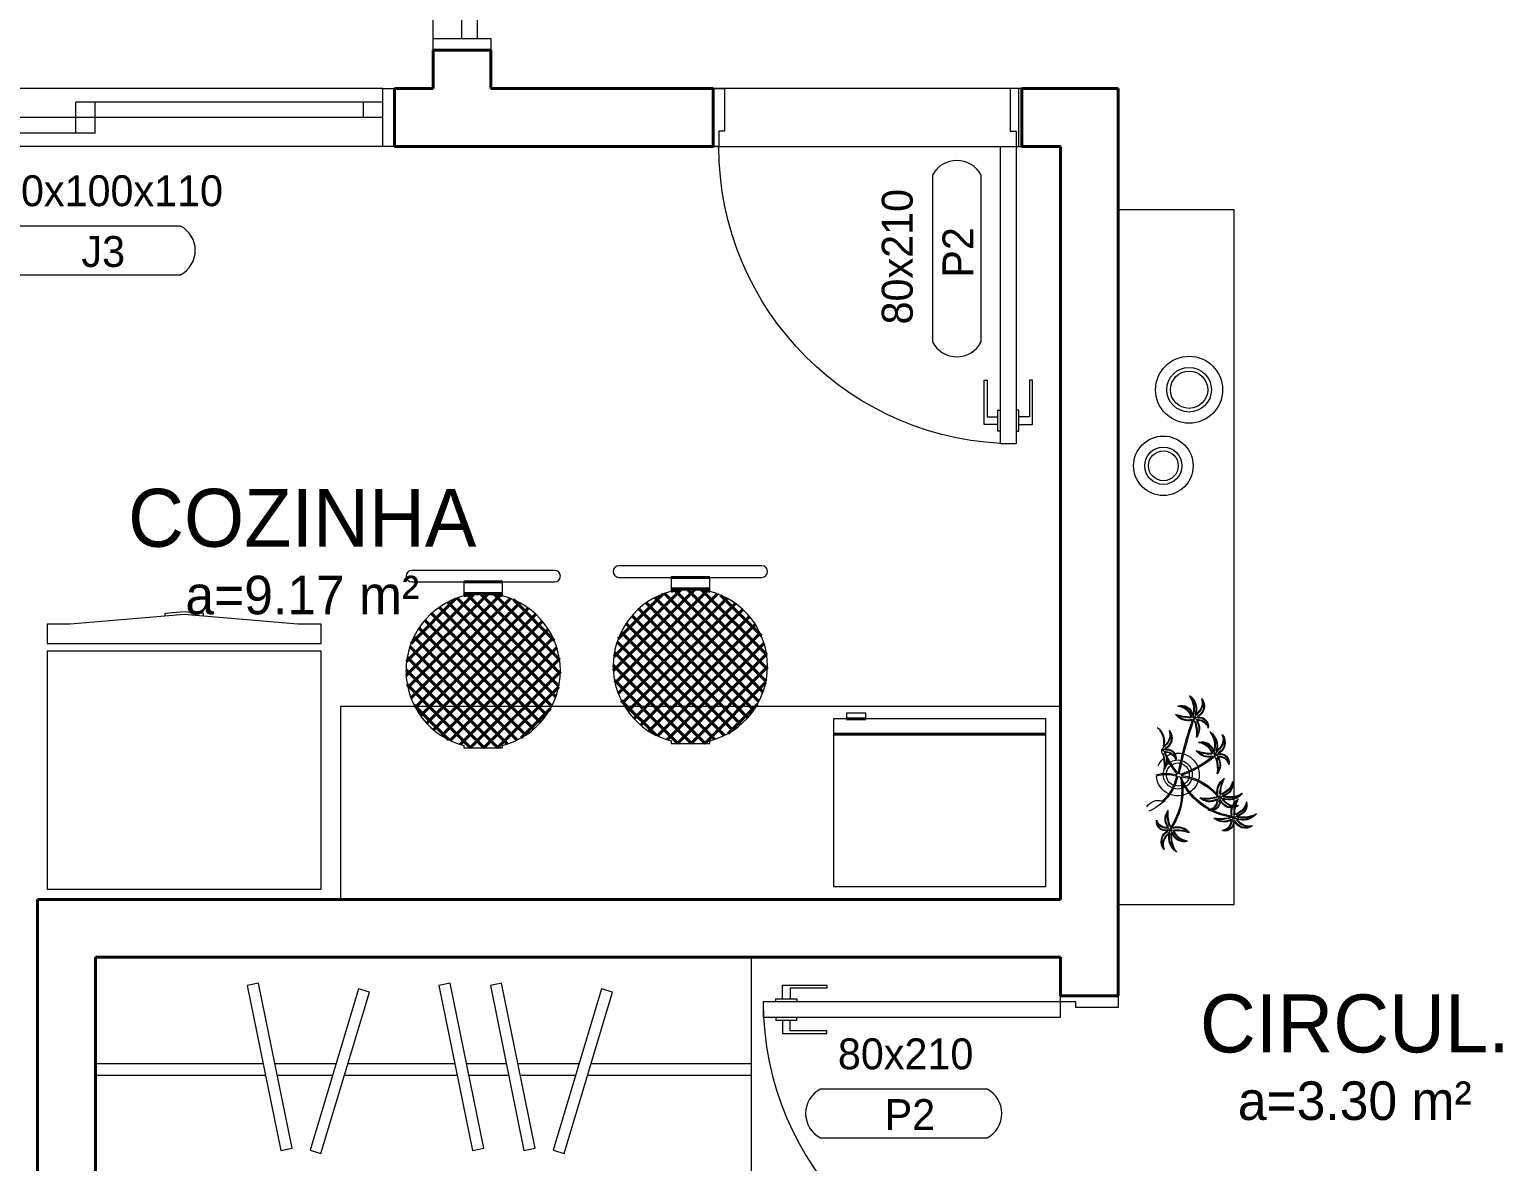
# Model space of a CAD drawing. Header units: millimetres. Extents: x 13204 to 24802, y 21209 to 40694.
# Drawn here: x 22195.5 to 22577.2, y 35858 to 36151.2 of the extents above; entities that cross this region are included whole.
import ezdxf
from ezdxf.enums import TextEntityAlignment as Align

# ---------------------------------------------------------------- set-up
doc = ezdxf.new("R2010")
doc.units = ezdxf.units.MM
for name, color, linetype, lineweight in [('ESPECARQ', 2, 'Continuous', 20), ('Esquadrias', 2, 'Continuous', 20), ('Hachura', 8, 'Continuous', 0), ('Layout', 6, 'Continuous', 15), ('Layout-int', 1, 'Continuous', 40), ('Mobiliario', 6, 'Continuous', 13), ('MOBILIÁRIO', 6, 'Continuous', 13), ('PAREDE', 1, 'Continuous', 40), ('Paredes', 1, 'Continuous', 40), ('PISO', 5, 'Continuous', 5), ('TEXTO', 4, 'Continuous', 5)]:
    doc.layers.add(name, color=color, linetype=linetype, lineweight=lineweight)
doc.styles.add('LANA', font='stylu.ttf')
doc.styles.add('REGUA60', font='cityb___.ttf', dxfattribs={"width": 1.4})

# ---------------------------------------------------------------- blocks, each defined once
blk = doc.blocks.new('*U8', base_point=(47684.74, 3776.54))
at = {"layer": 'Esquadrias'}
for p, q in [((47683.24, 3853.54), (47679.24, 3853.54)), ((47679.24, 3853.54), (47679.24, 3776.54)), ((47683.24, 3776.54), (47683.24, 3853.54)), ((47678.49, 3848.54), (47674.99, 3848.54)), ((47674.99, 3848.54), (47674.99, 3837.04)), ((47679.24, 3850.29), (47678.49, 3850.29)), ((47678.49, 3850.29), (47678.49, 3844.79)), ((47683.24, 3850.29), (47683.99, 3850.29)), ((47683.99, 3850.29), (47683.99, 3844.79)), ((47683.99, 3848.54), (47687.49, 3848.54)), ((47687.49, 3848.54), (47687.49, 3837.04)), ((47675.74, 3837.04), (47675.74, 3846.54)), ((47675.74, 3846.54), (47678.49, 3846.54)), ((47678.49, 3844.79), (47679.24, 3844.79)), ((47683.99, 3844.79), (47683.24, 3844.79)), ((47686.74, 3846.54), (47683.99, 3846.54)), ((47686.74, 3837.04), (47686.74, 3846.54)), ((47674.99, 3837.04), (47675.74, 3837.04)), ((47687.49, 3837.04), (47686.74, 3837.04)), ((47606.24, 3776.54), (47604.74, 3776.54)), ((47606.24, 3772.54), (47606.24, 3776.54)), ((47679.24, 3776.54), (47683.24, 3776.54)), ((47683.24, 3776.54), (47684.74, 3776.54)), ((47683.24, 3772.54), (47683.24, 3776.54)), ((47607.74, 3772.54), (47606.24, 3772.54)), ((47607.74, 3761.54), (47607.74, 3772.54)), ((47681.74, 3761.54), (47681.74, 3772.54)), ((47681.74, 3772.54), (47683.24, 3772.54)), ((47604.74, 3761.54), (47607.74, 3761.54)), ((47684.74, 3761.54), (47681.74, 3761.54))]:
    blk.add_line(p, q, dxfattribs=at)
at = {"layer": 'Esquadrias', "color": 0}
blk.add_arc((47683.24, 3776.54), 77, 90, 180, dxfattribs=at)
blk = doc.blocks.new('*U10', base_point=(47514.74, 3766.54))
at = {"layer": 'Esquadrias'}
for p, q in [((47513.24, 3843.54), (47509.24, 3843.54)), ((47509.24, 3843.54), (47509.24, 3766.54)), ((47513.24, 3766.54), (47513.24, 3843.54)), ((47509.24, 3840.29), (47508.49, 3840.29)), ((47508.49, 3840.29), (47508.49, 3834.79)), ((47513.24, 3840.29), (47513.99, 3840.29)), ((47513.99, 3840.29), (47513.99, 3834.79)), ((47508.49, 3838.54), (47504.99, 3838.54)), ((47504.99, 3838.54), (47504.99, 3827.04)), ((47505.74, 3827.04), (47505.74, 3836.54)), ((47505.74, 3836.54), (47508.49, 3836.54)), ((47513.99, 3838.54), (47517.49, 3838.54)), ((47516.74, 3836.54), (47513.99, 3836.54)), ((47516.74, 3827.04), (47516.74, 3836.54)), ((47517.49, 3838.54), (47517.49, 3827.04)), ((47508.49, 3834.79), (47509.24, 3834.79)), ((47513.99, 3834.79), (47513.24, 3834.79)), ((47504.99, 3827.04), (47505.74, 3827.04)), ((47517.49, 3827.04), (47516.74, 3827.04)), ((47436.24, 3766.54), (47434.74, 3766.54)), ((47436.24, 3762.54), (47436.24, 3766.54)), ((47509.24, 3766.54), (47513.24, 3766.54)), ((47513.24, 3766.54), (47514.74, 3766.54)), ((47513.24, 3762.54), (47513.24, 3766.54)), ((47437.74, 3762.54), (47436.24, 3762.54)), ((47437.74, 3751.54), (47437.74, 3762.54)), ((47511.74, 3751.54), (47511.74, 3762.54)), ((47511.74, 3762.54), (47513.24, 3762.54)), ((47434.74, 3751.54), (47437.74, 3751.54)), ((47514.74, 3751.54), (47511.74, 3751.54))]:
    blk.add_line(p, q, dxfattribs=at)
at = {"layer": 'Esquadrias', "color": 0}
blk.add_arc((47513.24, 3766.54), 77, 90, 180, dxfattribs=at)
blk = doc.blocks.new('*U16', base_point=(47499.74, 3604))
at = {"layer": 'Esquadrias'}
for p, q in [((47342.74, 3604), (47339.74, 3604)), ((47342.74, 3589), (47342.74, 3604)), ((47496.74, 3604), (47499.74, 3604)), ((47496.74, 3589), (47496.74, 3604)), ((47496.74, 3600.5), (47417.24, 3600.5)), ((47417.24, 3592.5), (47417.24, 3600.5)), ((47422.24, 3592.5), (47422.24, 3600.5)), ((47491.74, 3596.5), (47491.74, 3600.5)), ((47496.74, 3596.5), (47342.74, 3596.5)), ((47347.74, 3592.5), (47347.74, 3596.5)), ((47422.24, 3592.5), (47342.74, 3592.5)), ((47339.74, 3589), (47342.74, 3589)), ((47499.74, 3589), (47496.74, 3589))]:
    blk.add_line(p, q, dxfattribs=at)
at = {"layer": 'Esquadrias', "color": 0}
for p, q in [((47496.74, 3604), (47342.74, 3604)), ((47496.74, 3589), (47342.74, 3589))]:
    blk.add_line(p, q, dxfattribs=at)
blk = doc.blocks.new('*U33', base_point=(57769.85, 6796.77))
at = {"layer": 'Esquadrias'}
for p, q in [((57572.85, 6796.77), (57569.85, 6796.77)), ((57572.85, 6781.77), (57572.85, 6796.77)), ((57766.85, 6796.77), (57769.85, 6796.77)), ((57766.85, 6781.77), (57766.85, 6796.77)), ((57766.85, 6793.27), (57667.35, 6793.27)), ((57667.35, 6785.27), (57667.35, 6793.27)), ((57672.35, 6785.27), (57672.35, 6793.27)), ((57761.85, 6789.27), (57761.85, 6793.27)), ((57766.85, 6789.27), (57572.85, 6789.27)), ((57577.85, 6785.27), (57577.85, 6789.27)), ((57672.35, 6785.27), (57572.85, 6785.27)), ((57569.85, 6781.77), (57572.85, 6781.77)), ((57769.85, 6781.77), (57766.85, 6781.77))]:
    blk.add_line(p, q, dxfattribs=at)
at = {"layer": 'Esquadrias', "color": 0}
for p, q in [((57569.85, 6781.77), (57569.85, 6781.77)), ((57769.85, 6781.77), (57569.85, 6781.77)), ((57769.85, 6781.77), (57769.85, 6781.77))]:
    blk.add_line(p, q, dxfattribs=at)
blk = doc.blocks.new('*U37', base_point=(57650.85, 6863.15))
blk = doc.blocks.new('INDESQ2')
at = {"color": 0, "linetype": 'ByBlock'}
for p, q in [((4.318, 2.959), (-4.318, 2.959)), ((-4.318, 0.438), (4.318, 0.438))]:
    blk.add_line(p, q, dxfattribs=at)
at = {"color": 0}
for centre, start, end in [((-3.665, 1.698), 117.36541, 242.63459), ((3.665, 1.698), 297.36541, 62.63459)]:
    blk.add_arc(centre, 1.42, start, end, dxfattribs=at)
at = {"style": 'REGUA60', "width": 1.4, "flags": 9}
blk.add_attdef('LOCAL', text='', height=1.5, dxfattribs=at).set_placement((-0.08, -4.348), align=Align.CENTER)
at = {"layer": 'ESPECARQ', "color": 0, "style": 'REGUA60'}
for tag, width, p in [('COD', 1.1, (-0.08, 0.951)), ('DIM', 1.4, (-0.08, -2.169))]:
    blk.add_attdef(tag, text='', height=1.5, dxfattribs=dict(at, width=width)).set_placement(p, align=Align.CENTER)
blk = doc.blocks.new('*U53', base_point=(58470.56, 6572.97))
blk = doc.blocks.new('Mesa070x070_42')
at = {"layer": 'Layout-int'}
h = blk.add_hatch(dxfattribs=at)
h.set_pattern_fill('_USER,_O', color=0, scale=50, angle=225, double=1, pattern_type=0)
h.set_pattern_definition([(225, (-2e-10, 320), (35.3553, -35.3553), []), (315, (-2e-10, 320), (35.3553, 35.3553), [])])
edge = h.paths.add_edge_path()
edge.add_line((-96.4, 350), (96.4, 350))
edge.add_arc((0, 490), 170, 304.5603, 595.4397)
h = blk.add_hatch(dxfattribs=at)
h.set_pattern_fill('_USER,_O', color=0, scale=50, angle=-45, double=1, pattern_type=0)
h.set_pattern_definition([(315, (-320, -2e-10), (35.3553, 35.3553), []), (45, (-320, -2e-10), (-35.3553, 35.3553), [])])
edge = h.paths.add_edge_path()
edge.add_line((-350, -96.4), (-350, 96.4))
edge.add_arc((-490, 0), 170, 34.5603, 325.4397)
h = blk.add_hatch(dxfattribs=at)
h.set_pattern_fill('_USER,_O', color=0, scale=50, angle=135, double=1, pattern_type=0)
h.set_pattern_definition([(135, (320, 2e-10), (-35.3553, -35.3553), []), (225, (320, 2e-10), (35.3553, -35.3553), [])])
edge = h.paths.add_edge_path()
edge.add_line((350, 96.4), (350, -96.4))
edge.add_arc((490, 0), 170, 214.5603, 505.4397)
h = blk.add_hatch(dxfattribs=at)
h.set_pattern_fill('_USER,_O', color=0, scale=50, angle=45, double=1, pattern_type=0)
h.set_pattern_definition([(45, (2e-10, -320), (-35.3553, 35.3553), []), (135, (2e-10, -320), (-35.3553, -35.3553), [])])
edge = h.paths.add_edge_path()
edge.add_line((96.4, -350), (-96.4, -350))
edge.add_arc((0, -490), 170, 124.5603, 415.4397)
blk.add_lwpolyline([(350, 142.8), (350, 350), (142.8, 350, 0.596067), (39, 686.2), (39, 736.9, -0.15538), (174.6, 668.9), (195.5, 690.4, 0.407031), (-195.5, 690.4), (-174.6, 668.9, -0.15538), (-39, 736.9), (-39, 686.2, 0.596067), (-142.8, 350), (-350, 350), (-350, 142.8, 0.596067), (-686.2, 39), (-736.9, 39, -0.15538), (-668.9, 174.6), (-690.4, 195.5, 0.407031), (-690.4, -195.5), (-668.9, -174.6, -0.145259), (-735.2, -48.7, -0.009897), (-736.9, -39), (-686.2, -39, 0.596067), (-350, -142.8), (-350, -350), (-142.8, -350, 0.596067), (-39, -686.2), (-39, -736.9, -0.15538), (-174.6, -668.9), (-195.5, -690.4, 0.407031), (195.5, -690.4), (174.6, -668.9, -0.145259), (48.7, -735.2, -0.009897), (39, -736.9), (39, -686.2, 0.596067), (142.8, -350), (350, -350), (350, -142.8, 0.596067), (686.2, -39), (736.9, -39, -0.15538), (668.9, -174.6), (690.4, -195.5, 0.407031), (690.4, 195.5), (668.9, 174.6, -0.15538), (736.9, 39), (686.2, 39, 0.596067)], format="xyb", close=True)
at = {"layer": 'Layout-int', "color": 0}
for p, q in [((-142.8, 350), (142.8, 350)), ((-320, 320), (320, 320)), ((-320, 320), (-320, -320)), ((320, 320), (320, -320)), ((-350, 142.8), (-350, -142.8)), ((350, 142.8), (350, -142.8)), ((-320, -320), (320, -320)), ((-142.8, -350), (142.8, -350))]:
    blk.add_line(p, q, dxfattribs=at)
for centre, radius, start, end in [((0, 490), 250, 81.0322, 98.9678), ((0, 490), 200, 81.0322, 101.2359), ((0, 490), 170, 304.5603, 235.4397), ((8.4, 328.4), 328.5, 181.462, 268.538), ((-490, 0), 170, 34.5603, 325.4397), ((490, 0), 170, 214.5603, 145.4397), ((-490, 0), 250, 171.0322, 188.9678), ((490, 0), 200, 348.7641, 11.2359), ((490, 0), 250, 351.0322, 8.9678), ((-490, 0), 200, 171.0322, 191.2359), ((-63.8, -383.8), 389, 9.4322, 80.5678), ((0, -490), 170, 124.5603, 55.4397), ((0, -490), 200, 258.7641, 278.9678), ((0, -490), 250, 261.0322, 278.9678)]:
    blk.add_arc(centre, radius, start, end, dxfattribs=at)
blk = doc.blocks.new('480 Brastemp You_t')
at = {"layer": 'Mobiliario', "color": 0}
for p, q in [((355, 711), (305, 706.8)), ((405, 706.8), (355, 711))]:
    blk.add_line(p, q, dxfattribs=at)
at = {"layer": 'Mobiliario'}
for points in [[(710, 686), (650, 686), (405, 706.8), (405, 713.9), (355, 718.4), (305, 713.9), (305, 706.8), (60, 686), (0, 686), (0, 636), (710, 636)], [(710, 616), (0, 616), (0, 0), (710, 0)]]:
    blk.add_lwpolyline(points, close=True, dxfattribs=at)
blk = doc.blocks.new('Cad-4')
blk.add_lwpolyline([(460, 50), (453.6, 50, 0.774597), (66.4, 50), (30, 50), (30, 185, 1), (0, 185), (0, -185, 1), (30, -185), (30, -50), (66.4, -50, 0.774597), (453.6, -50), (460, -50)], format="xyb", close=True)
at = {"layer": 'Layout-int', "color": 0}
for p, q in [((268.2, 199.8), (60.2, -8.2)), ((230.9, 197.9), (62.1, 29.1)), ((299.8, 196), (64, -39.8)), ((450.8, -59.8), (200.2, 190.8)), ((460, -33.6), (228.8, 197.6)), ((460, 1.7), (261.7, 200)), ((460, 37.1), (301.4, 195.7)), ((327.4, 188.3), (71.7, -67.4)), ((181.8, 184.1), (75.9, 78.2)), ((352, 177.6), (82.4, -92)), ((374.1, 164.3), (95.7, -114.1)), ((413.3, -128.4), (131.6, 153.3)), ((428.3, -108), (152, 168.3)), ((440.9, -85.3), (174.7, 180.9)), ((434.2, 98.2), (358.2, 174.2)), ((376.7, -162.4), (97.6, 116.7)), ((393.8, 148.6), (111.4, -133.8)), ((396.1, -146.5), (113.5, 136.1)), ((411.3, 130.8), (129.2, -151.3)), ((354.9, -176), (84, 94.9)), ((426.6, 110.7), (149.3, -166.6)), ((439.5, 88.2), (171.8, -179.5)), ((30, 50), (30, -50)), ((60, 50), (60, -50)), ((303.4, -195.2), (64.8, 43.4)), ((330.6, -187.1), (72.9, 70.6)), ((449.8, 63.2), (196.8, -189.8)), ((272.4, -199.6), (60.4, 12.4)), ((460, 38), (225, -196.9)), ((460, 2.7), (257.3, -200)), ((236, -198.6), (61.4, -24)), ((460, -32.7), (295.9, -196.7)), ((189.1, -187), (73, -70.9)), ((439.2, -88.8), (348.8, -179.2))]:
    blk.add_line(p, q, dxfattribs=at)
blk.add_arc((260, 0), 200, 165.5225, 194.4775, dxfattribs=at)
blk = doc.blocks.new('27l Sensor Crisp_t')
blk.add_lwpolyline([(550, 435), (83.9, 435), (83.9, 449), (33.9, 449), (33.9, 435), (0, 435), (0, 0), (550, 0)], close=True)
at = {"layer": 'Layout-int', "color": 0, "extrusion": (4.07876e-32, 2.22045e-16, -1)}
for p, q in [((83.9, 435), (33.9, 435)), ((550, 395), (0, 395))]:
    blk.add_line(p, q, dxfattribs=at)

msp = doc.modelspace()

# ---------------------------------------------------------------- linework, layer by layer
at = {"layer": 'Hachura'}
for points in [[(22496.76, 35972.27), (22496.51, 35971.47)], [(22492.66, 35956.46), (22493.1, 35957.75), (22493.56, 35957.65), (22493.75, 35957.2), (22493.79, 35957.02)], [(22493.46, 35958.43), (22493.47, 35958.49)]]:
    msp.add_lwpolyline(points, dxfattribs=at)
for centre, major_axis, start_param, end_param in [((22495.97, 36057.88), (6.14, -6.14), 3.926991, 10.210176), ((22495.97, 36057.88), (4.09, -4.09), 3.926991, 10.210176), ((22495.97, 36057.88), (3.41, -3.41), 3.926991, 10.210176), ((22489.29, 36038.19), (5.45, -5.45), 3.926991, 10.210176), ((22489.29, 36038.19), (-3.41, -3.41), 5.497787, 11.780972), ((22489.29, 36038.19), (-2.73, -2.73), 5.497787, 11.780972)]:
    msp.add_ellipse(centre, major_axis=major_axis, ratio=1, start_param=start_param, end_param=end_param, dxfattribs=at)
at = {"layer": 'Hachura', "extrusion": (0, 0, -1)}
for centre, major_axis, start_param, end_param in [((22490.72, 35975.08), (4.52, -4.52), -1.375763, -0.560191), ((22493.41, 35975.06), (3.18, 3.18), 6.133735, 7.372107), ((22493.93, 35973.06), (2.18, -2.18), 3.642828, 5.30323), ((22492.55, 35971.89), (2.9, -2.9), 4.05485, 5.194481), ((22493.93, 35973.06), (2.05, 2.05), 5.487086, 6.874026), ((22492.55, 35971.89), (3.03, 3.03), 5.818743, 6.765277), ((22490.72, 35975.08), (4.65, 4.65), 0.346712, 1.010606), ((22493.41, 35975.06), (3.05, -3.05), -1.495522, -0.481875), ((22496.73, 35975.94), (2.12, 2.12), 0.409439, 1.924815), ((22496.73, 35975.94), (2.25, -2.25), -1.462505, 0.354019), ((22495.93, 35976.79), (2.41, 2.41), 0.454005, 1.602293), ((22495.93, 35976.79), (2.54, 2.54), 0.717105, 1.602008), ((22492.49, 35973.77), (0.0217, 0.0217), 3.275583, 5.862432), ((22495.72, 35976.23), (2.89, 2.89), 2.099159, 3.275583), ((22496.21, 35983.49), (7.34, 7.34), 2.331227, 2.72084), ((22496.21, 35983.49), (7.47, -7.47), 0.760431, 1.093752), ((22495.72, 35976.23), (2.76, 2.76), 2.099159, 3.127051), ((22601.88, 35937.29), (78.33, -78.33), 2.596128, 2.669794), ((22597.96, 35937.98), (75.29, 75.29), 4.169398, 4.259225), ((22497.66, 35976.24), (2.37, 2.37), 2.506163, 2.722592), ((22496.15, 35973.47), (0.949, -0.949), -0.191958, 0.319741), ((22502.88, 35976.42), (4.62, -4.62), 1.814754, 1.919351), ((22497.33, 35972.88), (0.124, 0.124), 5.497787, 11.780972), ((22498.43, 35972.49), (0.814, -0.814), 1.923818, 2.549164), ((22597.96, 35937.98), (75.29, 75.29), 4.259225, 4.259282), ((22488.46, 35969.02), (6.65, 6.65), 0.462952, 0.904478), ((22456.36, 35990.34), (31.51, -31.51), -0.40322, -0.386631), ((22498.14, 35970.85), (1.56, -1.56), 3.630226, 3.890882), ((22496.7, 35971.6), (1.04, 1.04), 6.07138, 6.586164), ((22488.46, 35969.02), (6.78, -6.78), -1.107844, -0.728577), ((22504.41, 35967.9), (6.28, 6.28), 4.64137, 4.732995), ((22504.41, 35967.9), (6.15, -6.15), 3.070574, 3.162085), ((22495, 35970.18), (2.59, -2.59), -1.395179, -0.107053), ((22495, 35970.18), (2.46, 2.46), 0.175617, 1.296974), ((22498.17, 35969.49), (2.11, -2.11), 3.868275, 4.981168), ((22498.17, 35969.49), (1.98, -1.98), 3.868275, 5.218119), ((22498.57, 35970.71), (1.69, 1.69), 5.281349, 7.258195), ((22498.57, 35970.71), (1.56, 1.56), 5.281349, 6.955825), ((22485.05, 35966.78), (3.18, -3.18), 4.562939, 5.80131), ((22485.05, 35966.78), (3.05, 3.05), 0.075274, 1.088921), ((22488.37, 35967.65), (2.12, -2.12), -1.161357, 0.354019), ((22488.37, 35967.65), (2.25, -2.25), -1.462505, 0.354019), ((22487.57, 35968.51), (2.41, -2.41), -1.116791, 0.031496), ((22487.57, 35968.51), (2.54, 2.54), 0.717105, 1.602008), ((22490.82, 35969.63), (0.0217, 0.0217), 3.595598, 6.391477), ((22497.83, 35967.9), (0.0217, 0.0217), 1.463743, 4.04607), ((22500.89, 35970.27), (0.0217, -0.0217), -0.595787, 2.076526), ((22501.48, 35969.21), (0.0217, 0.0217), 3.336626, 6.133735), ((22496.14, 35965.63), (4.52, -4.52), -1.375763, -0.560191), ((22498.83, 35965.61), (3.18, -3.18), 4.562939, 5.80131), ((22496.14, 35965.63), (4.65, -4.65), -1.224085, -0.560191), ((22498.83, 35965.61), (3.05, 3.05), 0.075274, 1.088921), ((22502.15, 35966.49), (2.12, -2.12), -1.161357, 0.354019), ((22502.15, 35966.49), (2.25, -2.25), -1.462505, 0.354019), ((22501.35, 35967.34), (2.41, -2.41), -1.116791, 0.031496), ((22501.35, 35967.34), (2.54, -2.54), -0.853691, 0.031212), ((22504.6, 35968.46), (0.0217, -0.0217), 2.024801, 4.82068), ((22488.97, 35964.6), (0.124, 0.124), 5.497787, 11.780972), ((22490.09, 35964.26), (0.847, 0.847), 3.459686, 4.076948), ((22480.1, 35960.74), (6.65, -6.65), -1.107844, -0.959701), ((22448, 35982.05), (31.51, -31.51), -0.40322, -0.386631), ((22489.78, 35962.56), (1.56, -1.56), 3.630226, 3.890882), ((22488.34, 35963.31), (1.04, -1.04), 4.500583, 5.015367), ((22480.1, 35960.74), (6.78, -6.78), -1.107844, -0.728577), ((22496.05, 35959.61), (6.28, -6.28), 3.070574, 3.162198), ((22496.05, 35959.61), (6.15, 6.15), 4.64137, 4.732881), ((22486.64, 35961.9), (2.59, -2.59), -1.395179, -0.107053), ((22486.64, 35961.9), (2.46, -2.46), -1.395179, -0.273822), ((22489.81, 35961.2), (2.11, 2.11), 5.439071, 6.551964), ((22489.81, 35961.2), (1.98, -1.98), 3.868275, 3.897881), ((22490.21, 35962.43), (1.69, -1.69), 3.710552, 4.934244), ((22489.81, 35961.2), (1.98, 1.98), 5.468678, 6.097863), ((22513.92, 35975.08), (18.82, 18.82), 3.455249, 3.497335), ((22490.21, 35962.43), (1.56, -1.56), 3.710552, 5.385029), ((22493.03, 35958.22), (3.92, 3.92), 4.963631, 5.195741), ((22489.81, 35961.2), (1.98, 1.98), 6.097863, 6.788915), ((22493.03, 35958.22), (3.92, -3.92), 3.780973, 4.154153), ((22490.21, 35962.43), (1.69, 1.69), 0.221855, 0.975009), ((22601.88, 35937.29), (78.33, -78.33), 2.548333, 2.596128), ((22597.96, 35937.98), (75.29, 75.29), 4.120854, 4.169398), ((22493.03, 35958.22), (3.92, 3.92), 5.782049, 6.69624), ((22497.91, 35964.32), (0.0217, -0.0217), 1.704786, 4.291636), ((22501.14, 35966.77), (2.89, -2.89), 0.581764, 1.704786), ((22501.62, 35974.04), (7.34, 7.34), 2.331227, 2.72084), ((22501.62, 35974.04), (7.47, -7.47), 0.760431, 1.093752), ((22501.14, 35966.77), (2.76, -2.76), 0.528362, 1.556255), ((22498.5, 35966.54), (0.0217, 0.0217), 2.484053, 5.213625), ((22499.35, 35963.61), (2.18, 2.18), 5.213625, 6.874026), ((22497.97, 35962.44), (2.9, 2.9), 5.625646, 6.765277), ((22499.35, 35963.61), (2.05, 2.05), 5.487086, 6.874026), ((22497.97, 35962.44), (3.03, -3.03), 4.247947, 5.194481), ((22503.08, 35966.79), (2.37, 2.37), 2.506163, 2.722592), ((22501.57, 35964.02), (0.949, 0.949), 1.378839, 1.890537), ((22508.3, 35966.97), (4.62, 4.62), 3.38555, 3.490147), ((22502.75, 35963.43), (0.124, 0.124), 5.497787, 11.780972), ((22503.85, 35963.02), (0.809, 0.809), 3.899598, 4.141096), ((22461.78, 35980.88), (31.51, -31.51), -0.40322, -0.386631), ((22503.56, 35961.39), (1.56, -1.56), 3.630226, 3.890882), ((22502.12, 35962.15), (1.04, -1.04), 4.500583, 5.015367), ((22509.83, 35958.45), (6.28, 6.28), 4.64137, 4.732995), ((22509.83, 35958.45), (6.15, 6.15), 4.64137, 4.732881), ((22503.59, 35960.04), (2.11, -2.11), 3.868275, 4.981168), ((22503.99, 35961.26), (1.69, 1.69), 5.281349, 7.258195), ((22503.99, 35961.26), (1.56, -1.56), 3.710552, 5.385029), ((22493.03, 35958.22), (3.92, 3.92), 4.33831, 4.773164), ((22493.03, 35958.22), (2.66, 2.66), 3.998615, 4.329645), ((22480.1, 35960.74), (6.65, -6.65), -0.959701, -0.666319), ((22489.47, 35959.62), (0.0217, -0.0217), -0.107053, 2.475274), ((22493.03, 35958.22), (2.66, -2.66), 2.997049, 3.297399), ((22493.03, 35958.22), (2.11, -2.11), 2.457211, 3.277516), ((22513.92, 35975.08), (18.82, 18.82), 3.251774, 3.455249), ((22513.92, 35975.08), (19.04, 19.04), 3.270016, 3.427241), ((22493.03, 35958.22), (2.66, 2.66), 4.949935, 5.722705), ((22493.03, 35958.22), (2.11, -2.11), 3.380496, 4.153084), ((22492.52, 35961.98), (0.0217, -0.0217), -0.595787, 2.076526), ((22485.22, 35983.58), (18.88, -18.88), 0.278075, 0.456907), ((22485.22, 35983.58), (19.1, 19.1), 1.850744, 2.028796), ((22493.03, 35958.22), (2.11, 2.11), 5.828188, 6.770925), ((22493.03, 35958.22), (2.66, 2.66), 5.805723, 6.744344), ((22485.22, 35983.58), (18.88, -18.88), 0.10772, 0.278075), ((22485.22, 35983.58), (19.1, 19.1), 1.652262, 1.850744), ((22493.03, 35958.22), (3.92, 3.92), 0.469286, 1.055989), ((22501.14, 35966.77), (2.89, 2.89), 2.099159, 2.152561), ((22503.85, 35963.02), (0.809, -0.809), 1.938551, 2.328801), ((22493.88, 35959.57), (6.65, 6.65), 0.462952, 0.904478), ((22493.88, 35959.57), (6.78, -6.78), -1.107844, -0.728577), ((22500.42, 35960.73), (2.59, 2.59), 0.175617, 1.463743), ((22500.42, 35960.73), (2.46, 2.46), 0.175617, 1.296974), ((22503.59, 35960.04), (1.98, -1.98), 3.868275, 5.218119), ((22506.3, 35960.82), (0.0217, 0.0217), 0.975009, 3.647322), ((22490.07, 35948.68), (6.96, -6.96), 3.662519, 4.20415), ((22490.07, 35948.68), (6.74, -6.74), 3.655014, 4.208262), ((22493.03, 35958.22), (3.92, -3.92), 1.225921, 2.291773), ((22493.03, 35958.22), (2.66, 2.66), 2.745276, 3.916456), ((22493.03, 35958.22), (2.11, 2.11), 2.730634, 3.924941), ((22480.6, 35960.42), (8.76, 8.76), 0.995104, 1.406682), ((22480.6, 35960.42), (8.97, 8.97), 1.10251, 1.401545), ((22489.85, 35957.49), (2.11, -2.11), -1.180355, -1.006184), ((22493.71, 35958.56), (0.203, 0.203), 1.923128, 3.467615), ((22476.68, 35954.07), (12.28, -12.28), -0.955656, -0.709803), ((22476.68, 35954.07), (12.49, -12.49), -1.009356, -1.006437), ((22492.45, 35943.76), (10.09, 10.09), 5.600475, 5.925425), ((22476.68, 35954.07), (12.49, -12.49), -0.988122, -0.714764), ((22492.45, 35943.76), (9.87, 9.87), 5.607648, 5.928283), ((22509.24, 35963.94), (11.76, -11.76), 1.689158, 1.929324), ((22509.24, 35963.94), (11.98, -11.98), 1.690864, 1.872912), ((22493.03, 35958.22), (2.11, 2.11), 1.848783, 1.922562), ((22493.03, 35958.22), (2.11, -2.11), -0.469419, 0.174949), ((22493.03, 35958.22), (2.66, 2.66), 1.092965, 1.760971), ((22493.03, 35958.22), (2.11, 2.11), 0.592085, 0.998429), ((22493.03, 35958.22), (3.92, 3.92), 1.111959, 1.755056), ((22493.03, 35958.22), (2.66, -2.66), -1.026988, -0.559523), ((22492.45, 35943.76), (9.87, -9.87), 4.357487, 4.828331), ((22492.45, 35943.76), (10.09, 10.09), 5.925425, 6.354604), ((22507.27, 35953.75), (2.89, 2.89), 3.766773, 4.907442), ((22507.27, 35953.75), (2.76, 2.76), 3.731017, 4.75891), ((22503.25, 35958.45), (0.0217, 0.0217), 1.463743, 4.04607), ((22514.49, 35952.82), (7.47, -7.47), 2.39229, 2.725611), ((22514.49, 35952.82), (7.34, 7.34), 3.963086, 4.352699), ((22503.14, 35957.18), (2.9, 2.9), 0.97432, 2.113951), ((22503.14, 35957.18), (3.03, -3.03), -0.40338, 0.543154), ((22504.22, 35955.72), (2.05, -2.05), -0.735037, 0.651903), ((22504.22, 35955.72), (2.18, -2.18), -1.008498, 0.651903), ((22505.01, 35957.12), (0.0217, -0.0217), 3.336645, 5.923495), ((22507.2, 35956.4), (0.0217, -0.0217), 2.545116, 5.274687), ((22488.1, 35947.87), (2.59, 2.59), 4.505343, 5.770456), ((22480.6, 35960.42), (8.97, -8.97), -0.169251, 0.388744), ((22480.6, 35960.42), (8.76, 8.76), 1.406682, 1.601605), ((22493.03, 35958.22), (3.92, -3.92), 0.611848, 1.169222), ((22476.68, 35954.07), (12.28, 12.28), 0.860993, 1.366563), ((22476.65, 35954.06), (12.51, -12.51), -0.715713, -0.195287), ((22493.03, 35958.22), (2.66, 2.66), 2.087843, 2.662973), ((22493.03, 35958.22), (2.11, 2.11), 2.030353, 2.627283), ((22493.03, 35958.22), (3.92, -3.92), 0.239994, 0.554179), ((22493.03, 35958.22), (2.66, -2.66), 0.271814, 0.432131), ((22509.24, 35963.94), (11.98, -11.98), 1.28043, 1.690864), ((22509.24, 35963.94), (11.76, -11.76), 1.264249, 1.689158), ((22498.84, 35952.15), (0.0217, 0.0217), 3.095602, 5.677929), ((22501.28, 35954.83), (2.59, 2.59), 1.807476, 3.095602), ((22500.53, 35961.43), (6.65, 6.65), 2.094811, 2.536336), ((22500.53, 35961.43), (6.78, 6.78), 2.094811, 2.474078), ((22501.28, 35954.83), (2.46, -2.46), 0.23668, 1.358037), ((22500.4, 35951.72), (1.98, -1.98), -0.783051, 0.351892), ((22500.4, 35951.72), (2.11, -2.11), -0.783051, 0.329842), ((22501.59, 35951.24), (1.69, 1.69), 0.630022, 2.136762), ((22503.35, 35951.28), (0.809, 0.809), 5.141207, 5.538537), ((22502.59, 35953.05), (1.04, -1.04), -0.150743, 0.364041), ((22507.27, 35953.75), (2.89, 2.89), 3.731017, 3.766773), ((22504.5, 35953.48), (0.949, 0.949), 3.010697, 3.522396), ((22503.35, 35951.28), (0.809, 0.809), 5.538537, 5.772954), ((22503.84, 35952.34), (0.124, 0.124), 5.497787, 11.780972), ((22507.17, 35951.81), (2.37, 2.37), 4.138022, 4.354451), ((22501.75, 35951.66), (1.56, -1.56), -1.0211, -0.760444), ((22506.92, 35952.76), (2.25, -2.25), 0.765981, 1.985878), ((22523.76, 35992.18), (31.51, 31.51), 2.799436, 2.816024), ((22507.03, 35946.59), (4.62, -4.62), 3.446613, 3.55121), ((22506.92, 35952.76), (2.12, -2.12), 0.745947, 1.985878), ((22498.43, 35945.58), (6.15, 6.15), 6.273229, 6.36474), ((22506.44, 35958.8), (4.65, -4.65), 0.407774, 1.071668), ((22506.44, 35958.8), (4.52, 4.52), 1.826892, 2.642464), ((22506.25, 35956.13), (3.18, -3.18), -0.088388, 1.149984), ((22498.43, 35945.58), (6.28, 6.28), 6.273229, 6.364853), ((22506.25, 35956.13), (3.05, 3.05), 1.707133, 2.72078), ((22510.92, 35948.48), (2.89, -2.89), 2.776843, 3.336645), ((22518.14, 35947.55), (7.34, 7.34), 4.175113, 4.352699), ((22508.66, 35951.85), (0.0217, -0.0217), 3.336645, 5.923495), ((22509.68, 35953.26), (0.0217, 0.0217), 4.968485, 7.765594), ((22491.61, 35942.23), (6.65, -6.65), 3.636314, 3.663407), ((22488.1, 35947.87), (2.59, 2.59), 5.770456, 5.793469), ((22489.16, 35951.34), (0.0217, -0.0217), 4.222673, 6.805), ((22493.41, 35946.69), (2.59, 2.59), 3.278631, 4.566758), ((22493.41, 35946.69), (2.46, 2.46), 3.278631, 4.399989), ((22499.9, 35948.1), (6.78, 6.78), 3.565966, 3.945234), ((22499.9, 35948.1), (6.65, -6.65), 1.99517, 2.436696), ((22490.5, 35948.86), (0.0217, 0.0217), 4.566758, 7.149084), ((22501.01, 35948.96), (0.0217, 0.0217), 2.606868, 5.279181), ((22500.4, 35951.72), (1.98, 1.98), 2.069528, 2.137588), ((22501.59, 35951.24), (1.69, -1.69), 0.811351, 1.036072), ((22500.4, 35951.72), (1.98, -1.98), 0.351892, 0.498731), ((22501.59, 35951.24), (1.69, 1.69), 2.136762, 2.382147), ((22509.24, 35963.94), (11.98, -11.98), 0.919389, 1.257432), ((22501.59, 35951.24), (1.56, -1.56), -0.940774, 0.733702), ((22509.24, 35963.94), (11.76, 11.76), 2.488453, 2.798633), ((22507.82, 35953.5), (2.54, -2.54), 0.983364, 1.663071), ((22507.82, 35953.5), (2.41, 2.41), 2.54321, 3.234152), ((22510.92, 35948.48), (2.89, -2.89), 2.160221, 2.627076), ((22510.92, 35948.48), (2.76, -2.76), 2.160221, 3.188113), ((22510.92, 35948.48), (2.89, 2.89), 4.197873, 4.34764), ((22510.82, 35946.54), (2.37, 2.37), 4.138022, 4.354451), ((22518.14, 35947.55), (7.47, 7.47), 3.963086, 4.296407), ((22506.79, 35951.91), (2.9, 2.9), 0.97432, 2.113951), ((22518.14, 35947.55), (7.34, 7.34), 3.963086, 4.141777), ((22506.79, 35951.91), (3.03, 3.03), 1.167417, 2.113951), ((22506.92, 35952.76), (2.25, -2.25), 0.169354, 0.438932), ((22518.14, 35947.55), (7.34, -7.34), 2.57098, 2.604317), ((22507.82, 35953.5), (2.41, 2.41), 2.085864, 2.280613), ((22507.87, 35950.46), (2.05, 2.05), 0.835759, 2.222699), ((22507.87, 35950.46), (2.18, 2.18), 0.562298, 2.222699), ((22510.08, 35953.54), (4.52, -4.52), 0.256096, 1.071668), ((22509.9, 35950.86), (3.18, -3.18), -0.088388, 1.149984), ((22508.74, 35950.19), (0.0217, 0.0217), 5.227457, 8.023335), ((22510.85, 35951.13), (0.0217, 0.0217), 4.115912, 6.845483), ((22513.33, 35947.99), (0.0217, 0.0217), 4.968485, 7.765594), ((22489.86, 35946.02), (1.69, 1.69), 2.101178, 4.078023), ((22490.22, 35947.26), (1.98, 1.98), 2.2589, 3.608744), ((22489.86, 35946.02), (1.56, 1.56), 2.101178, 3.775654), ((22490.22, 35947.26), (2.11, -2.11), 0.688104, 1.800997), ((22491.77, 35945.21), (1.04, -1.04), 1.320412, 1.835196), ((22491.19, 35943.9), (0.124, 0.124), 5.497787, 11.780972), ((22490.08, 35944.27), (0.809, -0.809), -1.24162, -1.021479), ((22490.08, 35944.27), (0.809, 0.809), 0.549318, 0.960925), ((22492.39, 35943.36), (0.949, -0.949), 2.911057, 3.048221), ((22492.39, 35943.36), (0.949, 0.949), 4.619017, 4.993551), ((22492.93, 35940.62), (2.89, -2.89), 3.631376, 4.807801), ((22492.93, 35940.62), (2.76, 2.76), 5.202173, 6.230065), ((22502.48, 35946.88), (0.0217, 0.0217), 3.095602, 5.677929), ((22504.93, 35949.57), (2.59, -2.59), 0.23668, 1.524806), ((22504.17, 35956.16), (6.65, 6.65), 2.094811, 2.536336), ((22504.17, 35956.16), (6.78, -6.78), 0.524015, 0.903282), ((22504.93, 35949.57), (2.46, -2.46), 0.23668, 1.358037), ((22504.05, 35946.45), (1.98, -1.98), -0.783051, 0.566792), ((22505.24, 35945.97), (1.69, -1.69), -0.940774, 1.036072), ((22504.05, 35946.45), (2.11, -2.11), -0.783051, 0.329842), ((22505.24, 35945.97), (1.56, -1.56), -0.940774, 0.733702), ((22507, 35946.01), (0.809, -0.809), 3.57041, 3.899442), ((22506.24, 35947.78), (1.04, -1.04), -0.150743, 0.364041), ((22508.15, 35948.22), (0.949, 0.949), 3.322082, 3.522396), ((22507, 35946.01), (0.809, -0.809), 3.899442, 4.202158), ((22508.15, 35948.22), (0.949, -0.949), 1.439901, 1.751285), ((22507.49, 35947.08), (0.124, 0.124), 5.497787, 11.780972), ((22505.4, 35946.4), (1.56, -1.56), -1.0211, -0.760444), ((22510.57, 35947.49), (2.25, 2.25), 1.74015, 3.556674), ((22527.41, 35986.91), (31.51, 31.51), 2.799436, 2.816024), ((22510.68, 35941.32), (4.62, -4.62), 3.446613, 3.55121), ((22510.57, 35947.49), (2.12, -2.12), 0.470502, 1.985878), ((22502.08, 35940.31), (6.15, -6.15), 4.702433, 4.793944), ((22510.08, 35953.54), (4.65, 4.65), 1.978571, 2.642464), ((22502.08, 35940.31), (6.28, -6.28), 4.702433, 4.794057), ((22509.9, 35950.86), (3.05, 3.05), 1.707133, 2.72078), ((22511.47, 35948.24), (2.54, 2.54), 2.348964, 3.233867), ((22511.47, 35948.24), (2.41, 2.41), 2.085864, 3.234152), ((22512.39, 35944.92), (0.0217, -0.0217), 3.65666, 6.452539), ((22491.91, 35940.87), (2.12, -2.12), 1.941657, 3.457033), ((22491.91, 35940.87), (2.25, -2.25), 1.640509, 3.457033), ((22492.74, 35940.05), (2.54, -2.54), 2.249323, 3.134226), ((22492.74, 35940.05), (2.41, -2.41), 1.986223, 3.134511), ((22483.92, 35948.61), (6.15, 6.15), 1.461199, 1.55271), ((22483.92, 35948.61), (6.28, -6.28), -0.109597, -0.017973), ((22495.19, 35941.88), (3.18, 3.18), 2.953564, 4.191935), ((22490.3, 35945.91), (1.56, -1.56), 0.450055, 0.710711), ((22495.19, 35941.88), (3.05, 3.05), 3.178288, 4.191935), ((22532.8, 35928.04), (31.51, 31.51), 4.270591, 4.287179), ((22497.87, 35941.96), (4.65, 4.65), 3.449726, 4.11362), ((22485.78, 35940.15), (4.62, -4.62), -1.365417, -1.26082), ((22497.87, 35941.96), (4.52, -4.52), 1.727251, 2.542823), ((22490.98, 35940.53), (2.37, -2.37), 4.038381, 4.25481), ((22494.59, 35943.86), (2.18, 2.18), 2.033453, 3.693855), ((22494.59, 35943.86), (2.05, -2.05), 0.736118, 2.123059), ((22495.93, 35945.08), (3.03, 3.03), 2.638572, 3.585106), ((22492.72, 35933.34), (7.47, 7.47), 5.434241, 5.767563), ((22492.72, 35933.34), (7.34, -7.34), 3.863445, 4.253058), ((22495.93, 35945.08), (2.9, -2.9), 0.874679, 2.01431), ((22495.56, 35940.96), (0.0217, -0.0217), 4.016271, 6.745842), ((22496.06, 35943.21), (0.0217, 0.0217), 0.095412, 2.682261), ((22504.66, 35943.69), (0.0217, 0.0217), 2.606868, 5.279181), ((22489.53, 35938.8), (0.0217, -0.0217), -1.15537, 1.640509), ((22492.68, 35938.18), (0.0217, 0.0217), 0.156455, 2.953564)]:
    msp.add_ellipse(centre, major_axis=major_axis, ratio=1, start_param=start_param, end_param=end_param, dxfattribs=at)
at = {"layer": 'MOBILIÁRIO'}
for p, q in [((22507.62, 36104.51), (22477.62, 36104.51)), ((22507.62, 35924.51), (22507.62, 36104.51)), ((22462.62, 35975.87), (22276.08, 35975.87)), ((22276.08, 35975.87), (22276.08, 35925.87)), ((22477.62, 35924.51), (22507.62, 35924.51)), ((22382.62, 35850.87), (22382.62, 35910.87))]:
    msp.add_line(p, q, dxfattribs=at)
at = {"layer": 'MOBILIÁRIO', "color": 8}
for p, q in [((22212.62, 35883.35), (22256.08, 35883.35)), ((22259.09, 35883.35), (22274.94, 35883.35)), ((22278.02, 35883.35), (22305.73, 35883.35)), ((22308.75, 35883.35), (22319.07, 35883.35)), ((22322.09, 35883.35), (22337.93, 35883.35)), ((22341.02, 35883.35), (22382.62, 35883.35)), ((22212.62, 35880.35), (22256.69, 35880.35)), ((22259.7, 35880.35), (22274.04, 35880.35)), ((22277.12, 35880.35), (22306.34, 35880.35)), ((22309.36, 35880.35), (22319.68, 35880.35)), ((22322.7, 35880.35), (22337.03, 35880.35)), ((22340.12, 35880.35), (22382.62, 35880.35))]:
    msp.add_line(p, q, dxfattribs=at)
for points in [[(22254.86, 35904.18), (22251.96, 35903.59), (22260.65, 35860.84), (22263.55, 35861.43)], [(22254.86, 35904.18), (22251.96, 35903.59), (22260.65, 35860.84), (22263.55, 35861.43)], [(22283.58, 35901.86), (22280.74, 35902.71), (22268.22, 35860.93), (22271.05, 35860.08)], [(22283.58, 35901.86), (22280.74, 35902.71), (22268.22, 35860.93), (22271.05, 35860.08)], [(22304.52, 35904.18), (22301.62, 35903.59), (22310.31, 35860.84), (22313.2, 35861.43)], [(22304.52, 35904.18), (22301.62, 35903.59), (22310.31, 35860.84), (22313.2, 35861.43)], [(22317.85, 35904.18), (22314.96, 35903.59), (22323.64, 35860.84), (22326.54, 35861.43)], [(22317.85, 35904.18), (22314.96, 35903.59), (22323.64, 35860.84), (22326.54, 35861.43)], [(22346.57, 35901.86), (22343.74, 35902.71), (22331.21, 35860.93), (22334.04, 35860.08)], [(22346.57, 35901.86), (22343.74, 35902.71), (22331.21, 35860.93), (22334.04, 35860.08)]]:
    msp.add_lwpolyline(points, close=True, dxfattribs=at)
at = {"layer": 'PAREDE'}
msp.add_line((22315.07, 36145.87), (22300.07, 36145.87), dxfattribs=at)
at = {"layer": 'Paredes'}
for p, q in [((22300.07, 36145.87), (22300.07, 36135.87)), ((22315.07, 36145.87), (22300.07, 36145.87)), ((22315.07, 36145.87), (22300.07, 36145.87)), ((22315.07, 36145.87), (22315.07, 36135.87)), ((22290.07, 36135.87), (22300.07, 36135.87)), ((22290.07, 36135.87), (22290.07, 36120.87)), ((22315.07, 36135.87), (22372.62, 36135.87)), ((22372.62, 36120.87), (22372.62, 36135.87)), ((22452.62, 36135.87), (22477.62, 36135.87)), ((22452.62, 36120.87), (22452.62, 36135.87)), ((22477.62, 35900.87), (22477.62, 36135.87)), ((22290.07, 36120.87), (22372.62, 36120.87)), ((22372.62, 36120.87), (22362.62, 36120.87)), ((22452.62, 36120.87), (22462.62, 36120.87)), ((22462.62, 35925.87), (22462.62, 36120.87)), ((22462.62, 35925.87), (22462.62, 35975.87)), ((22462.62, 35925.87), (22197.62, 35925.87)), ((22197.62, 35640.87), (22197.62, 35925.87)), ((22462.62, 35910.87), (22212.62, 35910.87)), ((22212.62, 35590.87), (22212.62, 35910.87)), ((22462.62, 35900.87), (22462.62, 35910.87)), ((22462.62, 35900.87), (22477.62, 35900.87))]:
    msp.add_line(p, q, dxfattribs=at)
at = {"layer": 'PISO'}
msp.add_lwpolyline([(22372.62, 36135.87), (22372.62, 36120.87), (22451.87, 36120.87), (22451.87, 36135.87)], close=True, dxfattribs=at)

# ---------------------------------------------------------------- block references
at = {"layer": 'Esquadrias', "color": 5}
for name, p, rotation in [('*U33', (22315.07, 36145.87), 269.9999999999721), ('*U8', (22462.62, 35900.87), 90)]:
    msp.add_blockref(name, p, dxfattribs=dict(at, rotation=rotation))
msp.add_blockref('*U16', (22290.07, 36135.87), dxfattribs=at)
at = {"layer": 'Esquadrias', "color": 5, "yscale": -1}
msp.add_blockref('*U10', (22452.62, 36120.87), dxfattribs=at)
at = {"layer": 'Layout', "color": 8}
for name, p, xscale, yscale, zscale, rotation in [('Mesa070x070_42', (22192.41, 36239.07), -0.1000000000007886, 0.1000000000003638, 0.1, 315), ('Cad-4', (22313.08, 36011.1), 0.1000000000000014, 0.1000000000000014, 0.1000000000000014, 270), ('Cad-4', (22366.75, 36012.29), 0.1000000000000014, 0.1000000000000014, 0.1000000000000014, 270)]:
    msp.add_blockref(name, p, dxfattribs=dict(at, xscale=xscale, yscale=yscale, zscale=zscale, rotation=rotation))
at = {"layer": 'Layout', "color": 8, "xscale": 0.1000000000003638, "yscale": 0.1000000000003638, "zscale": 0.1000000000003638}
msp.add_blockref('27l Sensor Crisp_t', (22403.81, 35929.18), dxfattribs=at)
at = {"layer": 'MOBILIÁRIO', "xscale": 0.09999999999854481, "yscale": 0.09999999999854481, "zscale": 0.1}
msp.add_blockref('480 Brastemp You_t', (22200.08, 35928.56), dxfattribs=at)
at = {"layer": 'TEXTO'}
ref = msp.add_blockref('INDESQ2', (22427.29, 36091.86), dxfattribs=dict(at, xscale=4.999999999999704, yscale=4.999999999999704, zscale=4.999999999999704, rotation=269.9933850202379))
ref.add_attrib('COD', 'P2', dxfattribs={"layer": 'ESPECARQ', "color": 0, "height": 8, "rotation": 89.9934, "style": 'LANA'}).set_placement((22440.07, 36093.45), align=Align.CENTER)
ref.add_attrib('DIM', '80x210', dxfattribs={"layer": 'ESPECARQ', "color": 0, "height": 8, "rotation": 89.9934, "style": 'LANA'}).set_placement((22424.34, 36092.34), align=Align.CENTER)
ref = msp.add_blockref('INDESQ2', (22213.06, 36102.48), dxfattribs=dict(at, xscale=4.999999999999704, yscale=4.999999999999704, zscale=4.999999999999704, rotation=179.9933850202378))
ref.add_attrib('COD', 'J3', dxfattribs={"layer": 'ESPECARQ', "color": 0, "height": 8, "rotation": 359.9934, "style": 'LANA'}).set_placement((22214.64, 36089.7), align=Align.CENTER)
ref.add_attrib('DIM', '160x100x110', dxfattribs={"layer": 'ESPECARQ', "color": 0, "height": 8, "rotation": 359.9934, "style": 'LANA'}).set_placement((22213.54, 36105.43), align=Align.CENTER)
ref = msp.add_blockref('*U37', (22266.2, 36017.21), dxfattribs=at)
ref.add_attrib('AMBIENTE', 'COZINHA', dxfattribs={"color": 0, "height": 15, "style": 'LANA'}).set_placement((22266.2, 36017.21), align=Align.CENTER)
ref.add_attrib('ÁREA', 'a=9.17 m²', dxfattribs={"color": 0, "height": 10, "style": 'LANA'}).set_placement((22266.2, 35999.71), align=Align.CENTER)
ref = msp.add_blockref('*U53', (22538.88, 35886.24), dxfattribs=at)
ref.add_attrib('AMBIENTE', 'CIRCUL.', dxfattribs={"color": 0, "height": 15, "style": 'LANA'}).set_placement((22538.88, 35886.24), align=Align.CENTER)
ref.add_attrib('ÁREA', 'a=3.30 m²', dxfattribs={"color": 0, "height": 10, "style": 'LANA'}).set_placement((22538.88, 35868.74), align=Align.CENTER)
ref = msp.add_blockref('INDESQ2', (22422.04, 35878.92), dxfattribs=dict(at, xscale=4.999999999999704, yscale=4.999999999999704, zscale=4.999999999999704, rotation=179.9933850202378))
ref.add_attrib('COD', 'P2', dxfattribs={"layer": 'ESPECARQ', "color": 0, "height": 8, "rotation": 359.9934, "style": 'LANA'}).set_placement((22423.63, 35866.13), align=Align.CENTER)
ref.add_attrib('DIM', '80x210', dxfattribs={"layer": 'ESPECARQ', "color": 0, "height": 8, "rotation": 359.9934, "style": 'LANA'}).set_placement((22422.52, 35881.87), align=Align.CENTER)

doc.saveas('drawing.dxf')
